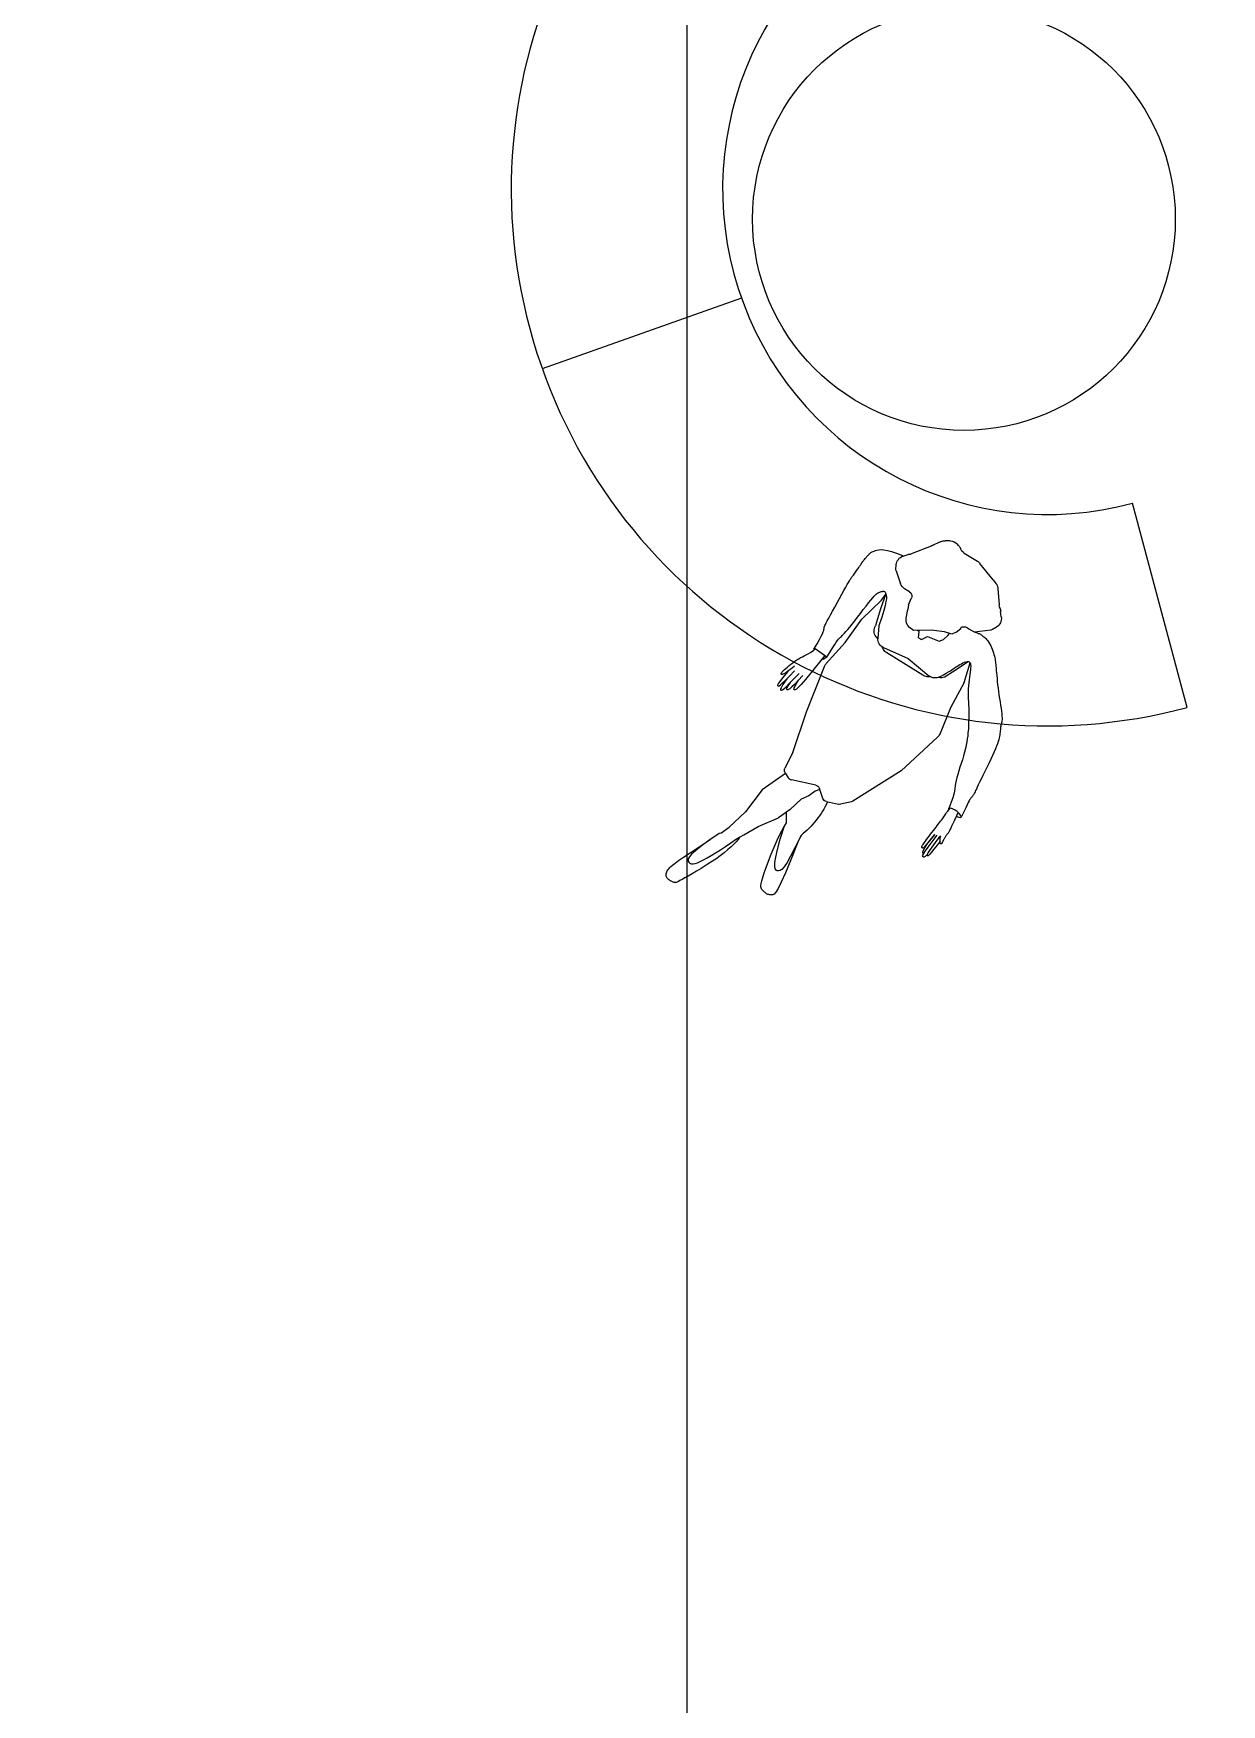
# Model space of a CAD drawing. Header units: millimetres. Extents: x -1030105 to 906887, y -616134 to 1220667.
# Drawn here: x -84391 to -81299, y 523792 to 528141 of the extents above; entities that cross this region are included whole.
import ezdxf
from ezdxf.enums import TextEntityAlignment as Align

# ---------------------------------------------------------------- set-up
doc = ezdxf.new("R2010")
doc.units = ezdxf.units.MM
doc.header["$MEASUREMENT"] = 0
doc.linetypes.add('CENTER', pattern=[2, 1.25, -0.25, 0.25, -0.25])
doc.linetypes.add('DASH', pattern=[0.35, 0.25, -0.1])
doc.layers.add('A-Furniture', color=143, linetype='Continuous')
doc.styles.add('Arial_Bold', font='arialbd.ttf')

# ---------------------------------------------------------------- blocks, each defined once
blk = doc.blocks.new('MB nguoi ngoi 1')
at = {"color": 0}
for p, q in [((386, 261.6), (381.7, 260.3)), ((389.6, 262.6), (386, 261.6)), ((392.4, 263.3), (389.6, 262.6)), ((394.6, 263.7), (392.4, 263.3)), ((396.3, 263.9), (394.6, 263.7)), ((397.6, 264), (396.3, 263.9)), ((398.5, 263.9), (397.6, 264)), ((399.2, 263.7), (398.5, 263.9)), ((399.8, 263.5), (399.2, 263.7)), ((400.4, 263.2), (399.8, 263.5)), ((400.8, 262.8), (400.4, 263.2)), ((400.6, 260.6), (401.1, 261.3)), ((401.1, 262.4), (400.8, 262.8)), ((401.2, 261.9), (401.1, 262.4)), ((401.1, 261.3), (401.2, 261.9)), ((-8.1, 217.5), (-11.5, 212.6)), ((-4.8, 221.1), (-8.1, 217.5)), ((-1.7, 223.8), (-4.8, 221.1)), ((1, 226), (-1.7, 223.8)), ((3.4, 227.8), (1, 226)), ((5.5, 229.2), (3.4, 227.8)), ((7.3, 230.2), (5.5, 229.2)), ((8.9, 231), (7.3, 230.2)), ((10.3, 231.6), (8.9, 231)), ((11.5, 232), (10.3, 231.6)), ((12.5, 232.3), (11.5, 232)), ((13.4, 232.6), (12.5, 232.3)), ((14.3, 232.9), (13.4, 232.6)), ((15.1, 233.1), (14.3, 232.9)), ((16, 233.3), (15.1, 233.1)), ((17, 233.6), (16, 233.3)), ((18.2, 233.8), (17, 233.6)), ((19.6, 234), (18.2, 233.8)), ((21.2, 234.3), (19.6, 234)), ((23.2, 234.6), (21.2, 234.3)), ((25.4, 234.9), (23.2, 234.6)), ((27.8, 235.3), (25.4, 234.9)), ((30.2, 235.6), (27.8, 235.3)), ((32.7, 235.9), (30.2, 235.6)), ((35.1, 236.2), (32.7, 235.9)), ((37.3, 236.5), (35.1, 236.2)), ((39.2, 236.7), (37.3, 236.5)), ((40.8, 236.8), (39.2, 236.7)), ((42.1, 237), (40.8, 236.8)), ((43.2, 237), (42.1, 237)), ((44.2, 237.1), (43.2, 237)), ((45.1, 237.1), (44.2, 237.1)), ((46, 237.1), (45.1, 237.1)), ((47, 237.1), (46, 237.1)), ((48.1, 237.1), (47, 237.1)), ((49.3, 237.2), (48.1, 237.1)), ((50.8, 237.2), (49.3, 237.2)), ((52.5, 237.3), (50.8, 237.2)), ((54.5, 237.4), (52.5, 237.3)), ((56.6, 237.5), (54.5, 237.4)), ((58.9, 237.6), (56.6, 237.5)), ((61.4, 237.7), (58.9, 237.6)), ((64.2, 237.9), (61.4, 237.7)), ((67.1, 238.1), (64.2, 237.9)), ((70.2, 238.3), (67.1, 238.1)), ((73.4, 238.5), (70.2, 238.3)), ((76.5, 238.7), (73.4, 238.5)), ((79.6, 238.9), (76.5, 238.7)), ((82.6, 239.1), (79.6, 238.9)), ((85.3, 239.4), (82.6, 239.1)), ((87.8, 239.5), (85.3, 239.4)), ((90, 239.7), (87.8, 239.5)), ((92.1, 239.8), (90, 239.7)), ((94.5, 239.9), (92.1, 239.8)), ((97.4, 240), (94.5, 239.9)), ((101.1, 239.9), (97.4, 240)), ((106, 239.8), (101.1, 239.9)), ((112.2, 239.6), (106, 239.8)), ((120.2, 239.2), (112.2, 239.6)), ((130, 238.8), (120.2, 239.2)), ((141.3, 238.3), (130, 238.8)), ((153.6, 237.6), (141.3, 238.3)), ((166.4, 237), (153.6, 237.6)), ((179.1, 236.3), (166.4, 237)), ((191.3, 235.7), (179.1, 236.3)), ((202.5, 235), (191.3, 235.7)), ((212.2, 234.4), (202.5, 235)), ((219.9, 233.9), (212.2, 234.4)), ((225.9, 233.5), (219.9, 233.9)), ((230.4, 233), (225.9, 233.5)), ((233.7, 232.6), (230.4, 233)), ((236.2, 232.2), (233.7, 232.6)), ((238.1, 231.7), (236.2, 232.2)), ((239.7, 231.1), (238.1, 231.7)), ((241.3, 230.4), (239.7, 231.1)), ((243.2, 229.7), (241.3, 230.4)), ((245.8, 228.8), (243.2, 229.7)), ((249.5, 227.9), (245.8, 228.8)), ((254.9, 227.1), (249.5, 227.9)), ((262.3, 226.3), (254.9, 227.1)), ((272.1, 225.6), (262.3, 226.3)), ((284.8, 225), (272.1, 225.6)), ((300.8, 224.7), (284.8, 225)), ((306.2, 224.9), (298.5, 221.8)), ((298.5, 222.6), (300.8, 224.7)), ((300.7, 184.9), (298.5, 222.6)), ((300.8, 224.7), (301.4, 222.9)), ((312.8, 228), (306.2, 224.9)), ((318.6, 231), (312.8, 228)), ((323.7, 233.9), (318.6, 231)), ((328.5, 236.8), (323.7, 233.9)), ((333.1, 239.6), (328.5, 236.8)), ((337.8, 242.4), (333.1, 239.6)), ((342.7, 245.1), (337.8, 242.4)), ((348.1, 247.7), (342.7, 245.1)), ((353.8, 250.3), (348.1, 247.7)), ((359.7, 252.7), (353.8, 250.3)), ((365.6, 254.9), (359.7, 252.7)), ((365.3, 243.9), (372.4, 246.5)), ((371.3, 256.9), (365.6, 254.9)), ((366.5, 244.1), (366.2, 244.1)), ((366.5, 244.1), (366.3, 244.2)), ((376.8, 258.8), (371.3, 256.9)), ((372.4, 246.5), (378.5, 248.8)), ((395.4, 228.3), (374.8, 223.9)), ((394.3, 241.6), (375.6, 237.7)), ((381.7, 260.3), (376.8, 258.8)), ((378.5, 248.8), (383.7, 251)), ((383.7, 251), (388.1, 252.9)), ((386, 251.3), (400.4, 253.5)), ((388.1, 252.9), (391.6, 254.7)), ((391.6, 254.7), (394.5, 256.2)), ((391.9, 216.3), (405.2, 219.3)), ((408.4, 244.8), (394.3, 241.6)), ((394.5, 256.2), (396.8, 257.6)), ((410.9, 231.8), (395.4, 228.3)), ((396.8, 257.6), (398.5, 258.7)), ((398.5, 258.7), (399.8, 259.7)), ((399.8, 259.7), (400.6, 260.6)), ((400.4, 253.5), (411.3, 254.9)), ((403.8, 243.4), (413.9, 244.1)), ((405.2, 219.3), (414.8, 221.8)), ((412.7, 231), (406.6, 230.4)), ((418.5, 247.4), (408.4, 244.8)), ((422, 234.7), (410.9, 231.8)), ((411.3, 254.9), (419.3, 255.8)), ((417.4, 231.2), (412.7, 231)), ((413.9, 244.1), (421.7, 244.4)), ((414.8, 221.8), (421.2, 223.7)), ((421, 231.1), (417.4, 231.2)), ((425.2, 249.4), (418.5, 247.4)), ((419.3, 255.8), (424.8, 256.1)), ((423.5, 230.9), (421, 231.1)), ((421.2, 223.7), (425, 225.2)), ((421.7, 244.4), (427.4, 244.5)), ((429.4, 236.9), (422, 234.7)), ((425.2, 230.5), (423.5, 230.9)), ((424.8, 256.1), (428.4, 256)), ((425, 225.2), (426.9, 226.5)), ((429.2, 251), (425.2, 249.4)), ((426.3, 229.9), (425.2, 230.5)), ((426.9, 229.2), (426.3, 229.9)), ((427.3, 228.4), (426.9, 229.2)), ((426.9, 226.5), (427.4, 227.5)), ((427.4, 227.5), (427.3, 228.4)), ((427.4, 244.5), (431.3, 244.3)), ((428.4, 256), (430.4, 255.6)), ((431.2, 252.3), (429.2, 251)), ((433.8, 238.6), (429.4, 236.9)), ((430.4, 255.6), (431.3, 254.9)), ((431.8, 253.3), (431.2, 252.3)), ((431.3, 254.9), (431.7, 254.2)), ((431.3, 244.3), (433.9, 243.9)), ((431.7, 254.2), (431.8, 253.3)), ((436, 239.9), (433.8, 238.6)), ((433.9, 243.9), (435.5, 243.3)), ((435.5, 243.3), (436.2, 242.6)), ((436.7, 241), (436, 239.9)), ((436.2, 242.6), (436.6, 241.8)), ((436.6, 241.8), (436.7, 241)), ((920.5, 218.6), (895.5, 207.1)), ((939.7, 227.3), (920.5, 218.6)), ((954.1, 233.6), (939.7, 227.3)), ((964.6, 238), (954.1, 233.6)), ((972.2, 240.8), (964.6, 238)), ((977.6, 242.6), (972.2, 240.8)), ((981.8, 243.6), (977.6, 242.6)), ((985.6, 244.2), (981.8, 243.6)), ((989, 244.5), (985.6, 244.2)), ((992.2, 244.6), (989, 244.5)), ((995.1, 244.3), (992.2, 244.6)), ((997.7, 243.8), (995.1, 244.3)), ((1000.1, 243.1), (997.7, 243.8)), ((1002.1, 242.1), (1000.1, 243.1)), ((1003.9, 240.9), (1002.1, 242.1)), ((1005.4, 239.5), (1003.9, 240.9)), ((1006.6, 237.9), (1005.4, 239.5)), ((1007.7, 236.1), (1006.6, 237.9)), ((1008.5, 234.3), (1007.7, 236.1)), ((1009, 232.3), (1008.5, 234.3)), ((1009.5, 230.3), (1009, 232.3)), ((1009, 216.5), (1009.3, 218.3)), ((1009.3, 218.3), (1009.6, 220.1)), ((1009.7, 228.2), (1009.5, 230.3)), ((1009.6, 220.1), (1009.8, 222.1)), ((1009.9, 226.1), (1009.7, 228.2)), ((1009.8, 222.1), (1009.9, 224.1)), ((1009.9, 224.1), (1009.9, 226.1)), ((-21.8, 187.1), (-24.9, 173.7)), ((-18.5, 197.8), (-21.8, 187.1)), ((-15, 206.2), (-18.5, 197.8)), ((-11.5, 212.6), (-15, 206.2)), ((192.8, 174.5), (181.7, 173.3)), ((202.7, 175.7), (192.8, 174.5)), ((211, 176.8), (202.7, 175.7)), ((217.9, 177.9), (211, 176.8)), ((223.5, 178.9), (217.9, 177.9)), ((228.1, 179.8), (223.5, 178.9)), ((231.8, 180.7), (228.1, 179.8)), ((234.9, 181.5), (231.8, 180.7)), ((237.5, 182.3), (234.9, 181.5)), ((239.9, 182.9), (237.5, 182.3)), ((242.3, 183.6), (239.9, 182.9)), ((245.1, 184.1), (242.3, 183.6)), ((243.2, 165), (315.6, 177.6)), ((248.9, 184.5), (245.1, 184.1)), ((254.2, 184.9), (248.9, 184.5)), ((261.5, 185.1), (254.2, 184.9)), ((271.3, 185.1), (261.5, 185.1)), ((284.2, 185.1), (271.3, 185.1)), ((300.7, 184.9), (284.2, 185.1)), ((300.3, 192), (321.5, 194.4)), ((300.7, 184.9), (311.2, 190)), ((311.2, 190), (310.3, 193.1)), ((321.5, 194.4), (339.8, 196.6)), ((449.8, 154.7), (324.5, 177.5)), ((339.8, 196.6), (355.5, 198.5)), ((355.5, 198.5), (368.7, 200.2)), ((368.7, 200.2), (379.8, 201.7)), ((374.1, 212.7), (391.9, 216.3)), ((379.8, 201.7), (389, 203.1)), ((389, 203.1), (396.4, 204.3)), ((399, 215.9), (390.8, 216)), ((396.4, 204.3), (402.4, 205.5)), ((405.3, 215.7), (399, 215.9)), ((402.4, 205.5), (407.1, 206.6)), ((409.9, 215.3), (405.3, 215.7)), ((407.1, 206.6), (410.8, 207.5)), ((413.2, 214.9), (409.9, 215.3)), ((410.8, 207.5), (413.4, 208.5)), ((415.3, 214.4), (413.2, 214.9)), ((413.4, 208.5), (415.3, 209.4)), ((416.6, 213.8), (415.3, 214.4)), ((415.3, 209.4), (416.5, 210.2)), ((416.5, 210.2), (417.2, 211)), ((417.2, 213.1), (416.6, 213.8)), ((417.4, 212.4), (417.2, 213.1)), ((417.2, 211), (417.4, 211.7)), ((417.4, 211.7), (417.4, 212.4)), ((835.5, 178.2), (810.1, 167.6)), ((835.5, 178.2), (838.8, 181.1)), ((838.8, 181.1), (868.4, 194.2)), ((895.5, 207.1), (864, 192.5)), ((868.4, 194.2), (891.6, 203.6)), ((891.6, 203.6), (909.2, 209.9)), ((909, 174.1), (898.2, 168.4)), ((918.5, 179.6), (909, 174.1)), ((909.2, 209.9), (922, 213.5)), ((926.4, 184.6), (918.5, 179.6)), ((922, 213.5), (930.8, 215)), ((932.7, 189.1), (926.4, 184.6)), ((930.8, 215), (936.6, 214.8)), ((937.5, 193.3), (932.7, 189.1)), ((936.6, 214.8), (940.1, 213.4)), ((940.9, 197.1), (937.5, 193.3)), ((940, 172.9), (952.7, 179.4)), ((940.1, 213.4), (942.3, 211.3)), ((943.1, 200.5), (940.9, 197.1)), ((942.3, 211.3), (943.7, 209)), ((944.2, 203.6), (943.1, 200.5)), ((943.7, 209), (944.4, 206.4)), ((944.4, 206.4), (944.2, 203.6)), ((952.7, 179.4), (964.4, 185.6)), ((964.4, 185.6), (974.9, 191.3)), ((974.9, 191.3), (983.8, 196.1)), ((983.8, 196.1), (990.9, 200.1)), ((990.9, 200.1), (996.4, 203.2)), ((996.4, 203.2), (1000.4, 205.5)), ((1000.4, 205.5), (1003.3, 207.4)), ((1003.3, 207.4), (1005.2, 208.8)), ((1005.2, 208.8), (1006.5, 210)), ((1006.5, 210), (1007.2, 211.1)), ((1007.2, 211.1), (1007.7, 212.2)), ((1007.7, 212.2), (1008.2, 213.5)), ((1008.2, 213.5), (1008.6, 214.9)), ((1008.6, 214.9), (1009, 216.5)), ((-91.6, 104.2), (-41.5, 141.2)), ((-41, 141), (-38.2, 145.9)), ((-27.5, 155.1), (-38.2, 145.9)), ((-27.6, 157.3), (-27.9, 154.8)), ((-24.9, 173.7), (-27.6, 157.3)), ((11.7, 152.8), (1.1, 158.4)), ((14.9, 150.5), (11.7, 152.8)), ((14.9, 150.5), (37.1, 122.7)), ((76.8, 149.2), (76.5, 148.2)), ((76.5, 148.2), (76.5, 147.3)), ((76.5, 147.3), (76.7, 146.3)), ((76.7, 146.3), (77.2, 145.3)), ((77.3, 150.2), (76.8, 149.2)), ((77.2, 145.3), (77.9, 144.2)), ((78.1, 151.3), (77.3, 150.2)), ((77.9, 144.2), (78.8, 143)), ((79, 152.4), (78.1, 151.3)), ((78.8, 143), (80, 141.6)), ((80, 153.6), (79, 152.4)), ((81.2, 154.7), (80, 153.6)), ((80, 141.6), (81.4, 140)), ((99.6, 142.2), (80.7, 140.8)), ((82.5, 155.9), (81.2, 154.7)), ((119, 132.7), (81.3, 140.2)), ((81.4, 140), (83.1, 138.2)), ((83.8, 157), (82.5, 155.9)), ((83.1, 138.2), (85.7, 136.1)), ((85.1, 158.1), (83.8, 157)), ((86.4, 159.1), (85.1, 158.1)), ((85.7, 136.1), (90, 133.6)), ((87.9, 160.1), (86.4, 159.1)), ((89.9, 161), (87.9, 160.1)), ((92.5, 162), (89.9, 161)), ((90, 133.6), (96.6, 130.6)), ((96, 162.9), (92.5, 162)), ((100.6, 163.9), (96, 162.9)), ((96.6, 130.6), (106.2, 127.2)), ((99.6, 142.2), (168.5, 160.3)), ((106.6, 164.9), (100.6, 163.9)), ((114.1, 166), (106.6, 164.9)), ((123.4, 167.1), (114.1, 166)), ((162.6, 120.4), (119, 132.7)), ((134, 168.3), (123.4, 167.1)), ((145.6, 169.6), (134, 168.3)), ((157.7, 170.8), (145.6, 169.6)), ((169.9, 172.1), (157.7, 170.8)), ((243.2, 165), (168.5, 160.3)), ((181.7, 173.3), (169.9, 172.1)), ((558.5, 129.1), (449.8, 154.7)), ((614.6, 116.4), (683.2, 146.2)), ((683.2, 146.2), (754.2, 152.3)), ((810.1, 167.6), (754.2, 152.3)), ((826.8, 135.7), (807.1, 124.9)), ((817.8, 130.7), (821.2, 130.7)), ((821.2, 130.7), (826.5, 131.3)), ((826.5, 131.3), (833.4, 132.4)), ((843, 142.6), (826.8, 135.7)), ((833.4, 132.4), (841.7, 134.2)), ((841.7, 134.2), (851.3, 136.6)), ((858.4, 149.4), (843, 142.6)), ((851.3, 136.6), (862.1, 139.7)), ((872.8, 155.9), (858.4, 149.4)), ((862.1, 139.7), (873.9, 143.6)), ((886.1, 162.3), (872.8, 155.9)), ((873.9, 143.6), (886.4, 148.3)), ((898.2, 168.4), (886.1, 162.3)), ((886.4, 148.3), (899.6, 153.8)), ((899.6, 153.8), (913.2, 159.9)), ((913.2, 159.9), (926.7, 166.3)), ((926.7, 166.3), (940, 172.9)), ((-111.5, 91.3), (-87.6, 107.2)), ((42.7, 91.6), (42.7, 106.9)), ((106.2, 127.2), (119.5, 123.2)), ((119.5, 123.2), (137.2, 118.5)), ((137.2, 118.5), (160.1, 113.2)), ((160.1, 113.2), (189.3, 98.2)), ((162.6, 120.4), (164.5, 120.4)), ((188.2, 104.2), (191, 97)), ((558.5, 129.1), (603.3, 125.5)), ((598.9, 33.8), (621, 94.9)), ((613.6, 118.6), (620.5, 104.9)), ((769, 104.6), (722.1, 71.6)), ((807.1, 124.9), (769, 104.6)), ((-126.9, 46.9), (-128.4, 52.2)), ((-125.9, 72), (-119.4, 83)), ((50.9, 79.8), (53.4, 78.8)), ((72.7, 76.5), (53.4, 78.8)), ((72.7, 76.5), (84.1, 71.8)), ((105.5, 63.5), (84.1, 71.8)), ((201.6, 72.7), (191.9, 3.3)), ((205.9, 70.6), (201.8, 78.2)), ((209, -52.2), (209, 58.5)), ((632.6, 34.7), (650, 46.8)), ((688.2, 56.9), (650, 46.8)), ((688.2, 56.9), (722.1, 71.6)), ((737.6, 47), (722.4, 47)), ((767.1, 38.3), (734.4, 47)), ((755, 45.8), (737.6, 47)), ((773.9, 43.7), (755, 45.8)), ((793.6, 40.9), (773.9, 43.7)), ((-118.2, 24.1), (-118.2, -16.2)), ((97.9, -9), (123.1, 30.2)), ((117.4, 16.4), (117.2, 21)), ((132.1, 9.5), (117.4, 16.4)), ((132.1, 0.2), (117.4, -9)), ((123.1, 30.2), (121.4, 43)), ((132.1, 9.5), (132.1, 0.2)), ((191.9, 3.3), (201.6, -66)), ((618.5, -0.2), (601, 21.5)), ((603.1, 18.7), (613.2, 27)), ((613.2, 27), (632.6, 34.7)), ((793.6, 30.4), (767.1, 38.3)), ((813.1, 37.6), (793.6, 40.9)), ((813, 23.7), (793.6, 30.4)), ((826.4, 18), (813, 23.7)), ((831.9, 34.1), (813.1, 37.6)), ((834.8, 13.1), (826.4, 18)), ((849, 30.6), (831.9, 34.1)), ((839.3, 8.9), (834.8, 13.1)), ((841, 5.1), (839.3, 8.9)), ((839.8, -1.5), (840.9, 1.7)), ((840.9, 1.7), (841, 5.1)), ((863.8, 27.3), (849, 30.6)), ((875.6, 24.3), (863.8, 27.3)), ((884.6, 21.8), (875.6, 24.3)), ((891.3, 19.5), (884.6, 21.8)), ((896.1, 17.5), (891.3, 19.5)), ((899.2, 15.5), (896.1, 17.5)), ((901.2, 13.7), (899.2, 15.5)), ((902.4, 11.8), (901.2, 13.7)), ((903.1, 9.8), (902.4, 11.8)), ((903.8, 7.6), (903.1, 9.8)), ((904.5, 5.3), (903.8, 7.6)), ((905.1, 2.9), (904.5, 5.3)), ((905.6, 0.5), (905.1, 2.9)), ((906, -1.9), (905.6, 0.5)), ((-98.5, -76.1), (-116.7, -24.7)), ((78.7, -59.8), (82.9, -40.1)), ((82.9, -40.1), (97.9, -9)), ((110.8, -41.4), (101.4, -48.3)), ((117.4, -9), (110.8, -41.4)), ((620.6, -12.4), (610.2, -42.4)), ((730.1, -2.5), (733.4, -2.4)), ((733.4, -2.4), (765.7, -6)), ((733.4, -2.4), (749.3, -4.6)), ((749.3, -4.6), (797.9, -13.5)), ((765.7, -6), (790.7, -8.1)), ((790.7, -8.1), (809.4, -8.7)), ((797.9, -13.5), (834.6, -19.5)), ((809.4, -8.7), (822.7, -8.2)), ((822.7, -8.2), (831.6, -6.7)), ((831.6, -6.7), (837, -4.4)), ((834.6, -19.5), (861.2, -23.1)), ((837, -4.4), (839.8, -1.5)), ((861.2, -23.1), (879.4, -24.6)), ((879.4, -24.6), (890.8, -24.6)), ((890.8, -24.6), (897.2, -23.6)), ((897.2, -23.6), (900.1, -21.8)), ((900.1, -21.8), (901.3, -19.9)), ((901.3, -19.9), (902.3, -18.2)), ((902.3, -18.2), (903.1, -16.7)), ((903.1, -16.7), (904, -15.3)), ((904, -15.3), (904.7, -14)), ((904.7, -14), (905.3, -12.7)), ((905.3, -12.7), (905.8, -11.4)), ((905.8, -11.4), (906.2, -9.9)), ((906.3, -4.2), (906, -1.9)), ((906.2, -9.9), (906.4, -8.2)), ((906.4, -6.3), (906.3, -4.2)), ((906.4, -8.2), (906.4, -6.3)), ((-98.5, -76.1), (-94.2, -87.5)), ((53.4, -71.4), (49.1, -71.4)), ((68, -66.8), (53.4, -71.4)), ((68, -66.8), (78.7, -59.8)), ((86.9, -52.9), (80.1, -53.3)), ((101.4, -48.3), (86.9, -52.9)), ((202.5, -71), (206.2, -63.8)), ((449.8, -135.4), (583.3, -70.2)), ((586.8, -67.7), (607.2, -47.2)), ((-85.5, -99), (-51.2, -124.4)), ((42.7, -106.1), (14.9, -140.8)), ((39.6, -119.6), (39.4, -121.4)), ((39.4, -121.4), (39.4, -122.9)), ((39.4, -122.9), (39.4, -124.5)), ((39.4, -124.5), (39.5, -126.3)), ((39.5, -126.3), (39.7, -128.6)), ((40, -117.4), (39.6, -119.6)), ((39.7, -128.6), (39.9, -131.2)), ((40.6, -114.6), (40, -117.4)), ((41.5, -110.9), (40.6, -114.6)), ((42.7, -106.1), (41.5, -110.9)), ((43.4, -90.4), (42.7, -106.1)), ((120.1, -128.6), (117.8, -130.9)), ((120.1, -132.3), (161.6, -113.8)), ((123.1, -126.1), (120.1, -128.6)), ((126.7, -123.7), (123.1, -126.1)), ((130.6, -121.3), (126.7, -123.7)), ((134.7, -118.9), (130.6, -121.3)), ((138.8, -116.7), (134.7, -118.9)), ((142.9, -114.7), (138.8, -116.7)), ((146.7, -113), (142.9, -114.7)), ((150.1, -111.5), (146.7, -113)), ((153.5, -110.1), (150.1, -111.5)), ((157.1, -108.6), (153.5, -110.1)), ((161.2, -106.7), (157.1, -108.6)), ((166.2, -104.3), (161.2, -106.7)), ((161.6, -113.8), (179.2, -105.2)), ((172.3, -101.1), (166.2, -104.3)), ((179.9, -96.9), (172.3, -101.1)), ((189.3, -91.5), (179.9, -96.9)), ((190.7, -93.9), (193, -89.4)), ((-39.1, -137.9), (-43.9, -132.9)), ((-38.2, -136.1), (-39.1, -137.9)), ((-27.6, -145.4), (-38.2, -136.1)), ((11.7, -143), (1.1, -148.7)), ((14.9, -140.8), (11.7, -143)), ((39.9, -131.2), (40.2, -134.2)), ((40.2, -134.2), (40.7, -137.6)), ((40.7, -137.6), (41.4, -141.2)), ((41.4, -141.2), (42.5, -145)), ((42.5, -145), (43.8, -149)), ((43.8, -149), (45.6, -153.1)), ((45.6, -153.1), (47.9, -157.3)), ((47.9, -157.3), (50.4, -161.5)), ((50.4, -161.5), (53.3, -165.7)), ((53.3, -165.7), (56.4, -169.8)), ((56.4, -169.8), (59.6, -173.7)), ((59.6, -173.7), (62.8, -177.5)), ((116.2, -133.2), (115.5, -135.3)), ((115.5, -135.3), (115.6, -137.4)), ((115.6, -137.4), (116.4, -139.4)), ((117.8, -130.9), (116.2, -133.2)), ((116.4, -139.4), (118.1, -141.4)), ((168.5, -153), (116.5, -139.4)), ((120.1, -132.3), (116.8, -132.3)), ((118.1, -141.4), (120.5, -143.4)), ((120.5, -143.4), (123.6, -145.5)), ((123.6, -145.5), (127.5, -147.6)), ((127.5, -147.6), (132, -149.9)), ((132, -149.9), (137.2, -152.2)), ((137.2, -152.2), (143, -154.7)), ((143, -154.7), (149.2, -157.5)), ((149.2, -157.5), (155.8, -160.5)), ((155.8, -160.5), (162.6, -163.7)), ((162.6, -163.7), (169.7, -167.3)), ((168.5, -153), (243.2, -157.9)), ((169.7, -167.3), (176.9, -171.2)), ((176.9, -171.2), (184.2, -175.4)), ((243.2, -157.9), (314.4, -170.1)), ((325.5, -169.6), (449.8, -135.4)), ((62.8, -177.5), (65.9, -180.9)), ((65.9, -180.9), (68.9, -184.1)), ((68.9, -184.1), (71.6, -186.9)), ((71.6, -186.9), (74.2, -189.4)), ((74.2, -189.4), (76.7, -191.7)), ((76.7, -191.7), (79.4, -194)), ((79.4, -194), (82.2, -196.3)), ((82.2, -196.3), (85.3, -198.8)), ((85.3, -198.8), (88.8, -201.4)), ((88.8, -201.4), (92.8, -204.4)), ((92.8, -204.4), (97.4, -207.8)), ((97.4, -207.8), (102.5, -211.7)), ((102.5, -211.7), (108.1, -215.8)), ((108.1, -215.8), (114.1, -220.4)), ((184.2, -175.4), (191.4, -180)), ((191.4, -180), (198.4, -184.6)), ((198.4, -184.6), (205.2, -189.2)), ((205.2, -189.2), (211.7, -193.7)), ((211.7, -193.7), (217.7, -198)), ((217.7, -198), (223.2, -201.8)), ((223.2, -201.8), (228.1, -205.1)), ((228.1, -205.1), (232.3, -207.8)), ((232.3, -207.8), (235.9, -209.9)), ((235.9, -209.9), (238.9, -211.6)), ((238.9, -211.6), (241.4, -212.8)), ((241.4, -212.8), (243.5, -213.8)), ((243.5, -213.8), (245.3, -214.6)), ((245.3, -214.6), (246.8, -215.2)), ((246.8, -215.2), (248.2, -215.9)), ((248.2, -215.9), (249.4, -216.6)), ((249.4, -216.6), (250.7, -217.4)), ((250.7, -217.4), (252.2, -218.4)), ((114.1, -220.4), (120.5, -225.2)), ((120.5, -225.2), (127.2, -230.4)), ((127.2, -230.4), (134, -235.8)), ((134, -235.8), (141, -241.5)), ((141, -241.5), (148, -247.4)), ((148, -247.4), (155, -253.3)), ((155, -253.3), (161.9, -259.2)), ((161.9, -259.2), (168.6, -264.9)), ((252.2, -218.4), (253.8, -219.5)), ((253.8, -219.5), (255.9, -220.8)), ((255.9, -220.8), (258.4, -222.4)), ((258.4, -222.4), (261.5, -224.2)), ((261.5, -224.2), (265.4, -226.4)), ((265.4, -226.4), (270, -228.8)), ((270, -228.8), (275.4, -231.5)), ((275.4, -231.5), (281.6, -234.4)), ((281.6, -234.4), (288.5, -237.5)), ((288.5, -237.5), (296, -240.6)), ((296, -240.6), (304.1, -243.8)), ((304.1, -243.8), (312.8, -246.8)), ((312.8, -246.8), (322, -249.8)), ((322, -249.8), (331.6, -252.6)), ((331.6, -252.6), (341.6, -255.3)), ((341.6, -255.3), (351.6, -257.8)), ((351.6, -257.8), (361.6, -260.3)), ((361.6, -260.3), (371.2, -262.7)), ((168.6, -264.9), (174.9, -270.3)), ((174.9, -270.3), (180.8, -275.2)), ((180.8, -275.2), (186.1, -279.6)), ((186.1, -279.6), (190.9, -283.2)), ((190.9, -283.2), (194.9, -286)), ((194.9, -286), (198.4, -288.1)), ((198.4, -288.1), (201.3, -289.6)), ((201.3, -289.6), (203.8, -290.7)), ((203.8, -290.7), (206.1, -291.4)), ((206.1, -291.4), (208.2, -292)), ((208.2, -292), (210.3, -292.6)), ((210.3, -292.6), (212.4, -293.2)), ((212.4, -293.2), (214.7, -294.1)), ((214.7, -294.1), (217.2, -295.2)), ((217.2, -295.2), (219.8, -296.4)), ((219.8, -296.4), (222.6, -297.8)), ((222.6, -297.8), (225.6, -299.2)), ((225.6, -299.2), (228.7, -300.7)), ((228.7, -300.7), (232, -302.3)), ((232, -302.3), (235.5, -303.9)), ((235.5, -303.9), (239.1, -305.4)), ((371.2, -262.7), (380.3, -265.2)), ((380.3, -265.2), (388.8, -267.6)), ((388.8, -267.6), (396.4, -270.1)), ((396.4, -270.1), (403, -272.8)), ((403, -272.8), (409.1, -275.4)), ((409.1, -275.4), (415.3, -278.2)), ((415.3, -278.2), (421.9, -281)), ((421.9, -281), (429.7, -283.7)), ((429.7, -283.7), (439.1, -286.5)), ((439.1, -286.5), (450.7, -289.2)), ((450.7, -289.2), (465, -291.9)), ((462.9, -304.7), (463.4, -301.1)), ((463.4, -301.1), (464.1, -298.1)), ((464.1, -298.1), (464.8, -295.7)), ((464.8, -295.7), (465.6, -293.9)), ((471.1, -294), (465.2, -294.9)), ((465.6, -293.9), (466.1, -292.7)), ((466.1, -292.7), (466.4, -292.2)), ((476, -293.4), (471.1, -294)), ((480.3, -293), (476, -293.4)), ((483.9, -292.8), (480.3, -293)), ((487.2, -292.7), (483.9, -292.8)), ((490.2, -292.6), (487.2, -292.7)), ((493.2, -292.6), (490.2, -292.6)), ((496.4, -292.5), (493.2, -292.6)), ((499.8, -292.3), (496.4, -292.5)), ((503.5, -292), (499.8, -292.3)), ((507.5, -291.6), (503.5, -292)), ((511.8, -291.2), (507.5, -291.6)), ((516.4, -290.7), (511.8, -291.2)), ((521.3, -290.1), (516.4, -290.7)), ((526.6, -289.6), (521.3, -290.1)), ((532.1, -289), (526.6, -289.6)), ((538, -288.4), (532.1, -289)), ((544, -287.9), (538, -288.4)), ((565.1, -301.1), (543, -303.3)), ((550, -287.3), (544, -287.9)), ((563.4, -294.5), (544.5, -296.5)), ((544.5, -296.5), (560.4, -294.6)), ((556, -286.8), (550, -287.3)), ((561.7, -286.4), (556, -286.8)), ((560.4, -294.6), (572.2, -293)), ((567.1, -285.9), (561.7, -286.4)), ((577.7, -293.4), (563.4, -294.5)), ((581.8, -299.7), (565.1, -301.1)), ((572, -285.5), (567.1, -285.9)), ((576.3, -285.2), (572, -285.5)), ((572.2, -293), (580.7, -291.8)), ((579.8, -285), (576.3, -285.2)), ((587.9, -293.2), (577.7, -293.4)), ((582.7, -284.8), (579.8, -285)), ((580.7, -291.8), (586.2, -290.8)), ((593.8, -298.9), (581.8, -299.7)), ((584.9, -284.7), (582.7, -284.8)), ((586.6, -284.7), (584.9, -284.7)), ((586.2, -290.8), (589.5, -290.1)), ((587.9, -284.7), (586.6, -284.7)), ((588.9, -284.8), (587.9, -284.7)), ((594.8, -293.6), (587.9, -293.2)), ((589.6, -285), (588.9, -284.8)), ((589.5, -290.1), (591.1, -289.5)), ((590.1, -285.2), (589.6, -285)), ((590.4, -285.5), (590.1, -285.2)), ((590.7, -285.9), (590.4, -285.5)), ((590.9, -286.3), (590.7, -285.9)), ((591.1, -286.7), (590.9, -286.3)), ((591.2, -287.2), (591.1, -286.7)), ((591.1, -289.5), (591.6, -289)), ((591.3, -287.7), (591.2, -287.2)), ((591.4, -288.1), (591.3, -287.7)), ((591.6, -288.6), (591.4, -288.1)), ((591.6, -289), (591.6, -288.6)), ((601.8, -298.8), (593.8, -298.9)), ((599, -294.3), (594.8, -293.6)), ((601.1, -295.3), (599, -294.3)), ((601.9, -296.3), (601.1, -295.3)), ((606.7, -299.1), (601.8, -298.8)), ((601.9, -297.1), (601.9, -296.3)), ((609.3, -299.7), (606.7, -299.1)), ((608, -305), (609.1, -304.3)), ((609.1, -304.3), (609.7, -303.6)), ((610.2, -300.5), (609.3, -299.7)), ((609.7, -303.6), (610.1, -302.9)), ((610.1, -302.9), (610.3, -302.1)), ((610.3, -301.3), (610.2, -300.5)), ((610.3, -302.1), (610.3, -301.3)), ((239.1, -305.4), (242.9, -306.8)), ((242.9, -306.8), (247.3, -308.3)), ((247.3, -308.3), (252.2, -309.7)), ((252.2, -309.7), (257.9, -311.1)), ((257.9, -311.1), (264.4, -312.4)), ((264.4, -312.4), (272, -313.8)), ((272, -313.8), (280.7, -315.1)), ((280.7, -315.1), (290.7, -316.4)), ((290.7, -316.4), (301.6, -317.6)), ((301.6, -317.6), (313.2, -318.9)), ((313.2, -318.9), (325, -320.1)), ((325, -320.1), (336.7, -321.2)), ((336.7, -321.2), (347.9, -322.3)), ((347.9, -322.3), (358.4, -323.3)), ((358.4, -323.3), (367.6, -324.2)), ((367.6, -324.2), (375.4, -325)), ((375.4, -325), (381.8, -325.8)), ((381.8, -325.8), (387.1, -326.4)), ((387.1, -326.4), (391.4, -327)), ((391.4, -327), (394.8, -327.4)), ((394.8, -327.4), (397.6, -327.8)), ((397.6, -327.8), (400, -328)), ((400, -328), (402.1, -328.1)), ((402.1, -328.1), (404.1, -328.1)), ((404.1, -328.1), (406, -327.9)), ((406, -327.9), (407.8, -327.7)), ((407.8, -327.7), (409.6, -327.5)), ((409.6, -327.5), (411.3, -327.2)), ((411.3, -327.2), (413, -327)), ((413, -327), (414.6, -326.7)), ((414.6, -326.7), (416.3, -326.6)), ((416.3, -326.6), (418.1, -326.5)), ((418.1, -326.5), (420.3, -326.5)), ((420.3, -326.5), (423.4, -326.7)), ((423.4, -326.7), (428, -327.1)), ((428, -327.1), (434.5, -327.8)), ((434.5, -327.8), (443.4, -328.8)), ((443.4, -328.8), (455, -330.1)), ((455, -330.1), (470, -331.8)), ((462.7, -308.8), (462.9, -304.7)), ((463, -313.4), (462.7, -308.8)), ((463.9, -318.3), (463, -313.4)), ((465.1, -323.2), (463.9, -318.3)), ((464, -318.7), (469.2, -318.9)), ((466.7, -327.4), (465.1, -323.2)), ((468.5, -330.5), (466.7, -327.4)), ((470.4, -331.7), (468.5, -330.5)), ((469.2, -318.9), (473.5, -319.2)), ((472.2, -330.6), (470.4, -331.7)), ((473.8, -326.5), (472.2, -330.6)), ((473.5, -319.2), (477.2, -319.5)), ((475.1, -319.1), (473.8, -326.5)), ((477.2, -319.5), (480.2, -319.9)), ((480.2, -319.9), (482.8, -320.3)), ((482.8, -320.3), (484.9, -320.6)), ((484.9, -320.6), (486.7, -320.9)), ((486.7, -320.9), (488.3, -321.2)), ((488.3, -321.2), (489.9, -321.5)), ((489.9, -321.5), (491.4, -321.7)), ((491.4, -321.7), (492.9, -321.8)), ((492.9, -321.8), (494.4, -321.9)), ((494.4, -321.9), (496, -322.1)), ((496, -322.1), (497.8, -322.2)), ((497.8, -322.2), (499.6, -322.4)), ((499.6, -322.4), (501.7, -322.6)), ((501.7, -322.6), (503.9, -322.8)), ((503.9, -322.8), (506.3, -323.1)), ((506.3, -323.1), (508.8, -323.4)), ((508.8, -323.4), (511.3, -323.7)), ((511.3, -323.7), (513.7, -323.9)), ((513.7, -323.9), (516.1, -324.2)), ((516.1, -324.2), (518.2, -324.4)), ((518.2, -324.4), (520.1, -324.5)), ((520.1, -324.5), (521.7, -324.6)), ((521.7, -324.6), (523, -324.6)), ((523, -324.6), (524.2, -324.5)), ((524.2, -324.5), (525.2, -324.4)), ((525.2, -324.4), (526.2, -324.3)), ((526.2, -324.3), (527.2, -324.2)), ((527.2, -324.2), (528.3, -324)), ((528.3, -324), (529.6, -323.9)), ((529.6, -323.9), (531, -323.8)), ((531, -323.8), (532.7, -323.7)), ((532.7, -323.7), (534.4, -323.6)), ((534.4, -323.6), (536.2, -323.6)), ((536.2, -323.6), (538, -323.6)), ((538, -323.6), (539.8, -323.6)), ((544.6, -313.8), (539.6, -312)), ((539.8, -323.6), (541.5, -323.6)), ((541.1, -311.7), (540, -312)), ((561.1, -309.5), (541.1, -311.7)), ((541.5, -323.6), (543, -323.6)), ((543, -323.6), (544.3, -323.7)), ((544.3, -323.7), (545.5, -323.7)), ((548.6, -315.6), (544.6, -313.8)), ((545.5, -323.7), (546.5, -323.8)), ((546.5, -323.8), (547.5, -323.9)), ((547.5, -323.9), (548.4, -324)), ((548.4, -324), (549.2, -324.1)), ((551.7, -317.3), (548.6, -315.6)), ((549.2, -324.1), (550.1, -324.2)), ((550.1, -324.2), (551, -324.3)), ((551, -324.3), (552, -324.4)), ((554.1, -318.7), (551.7, -317.3)), ((552, -324.4), (553.1, -324.5)), ((552.2, -317.6), (565.2, -316.5)), ((553.1, -324.5), (554.1, -324.5)), ((555.7, -320.1), (554.1, -318.7)), ((554.1, -324.5), (555.1, -324.5)), ((555.1, -324.5), (556, -324.3)), ((556.8, -321.3), (555.7, -320.1)), ((556, -324.3), (556.7, -324.1)), ((556.7, -324.1), (557.2, -323.6)), ((557.3, -322.2), (556.8, -321.3)), ((557.2, -323.6), (557.4, -323)), ((557.4, -323), (557.3, -322.2)), ((576.1, -308.2), (561.1, -309.5)), ((565.2, -316.5), (578.7, -315.3)), ((586.9, -307.5), (576.1, -308.2)), ((578.7, -315.3), (588.4, -314.2)), ((594.1, -307.3), (586.9, -307.5)), ((588.4, -314.2), (594.9, -313.2)), ((598.6, -307.6), (594.1, -307.3)), ((594.9, -313.2), (598.8, -312.3)), ((600.8, -308.2), (598.6, -307.6)), ((598.8, -312.3), (600.9, -311.5)), ((601.7, -309), (600.8, -308.2)), ((600.9, -311.5), (601.7, -310.7)), ((601.7, -306.8), (604.4, -306.2)), ((601.8, -309.9), (601.7, -309)), ((601.7, -310.7), (601.8, -309.9)), ((604.4, -306.2), (606.5, -305.6)), ((606.5, -305.6), (608, -305))]:
    blk.add_line(p, q, dxfattribs=at)
for centre, radius, start, end in [((319.9, 152.5), 25.4, 79.664, 99.8193), ((-10.8, 136), 25.4, 62.007, 131.0995), ((-97.5, 70.1), 25.4, 123.5157, 149.5843), ((17.3, 106.9), 25.4, 0, 38.6768), ((55.4, 91.6), 12.7, 180, 249.0498), ((164.5, 95), 25.4, 21.2691, 90), ((176.5, 76.2), 25.4, 351.9817, 59.8215), ((602.3, 112.9), 12.7, 26.6038, 85.4677), ((609.1, 99.2), 12.7, 340.0861, 26.6038), ((-104, 59.1), 25.4, 149.5843, 195.8839), ((-102.5, 53.9), 25.4, 195.8839, 215.9577), ((96.2, 39.8), 25.4, 7.286, 68.641), ((183.6, 58.5), 25.4, 0, 28.4429), ((240.8, -712.6), 899.4, 57.624, 59.3879), ((-143.6, 24.1), 25.4, 0, 35.9577), ((610.9, 29.5), 12.7, 160.0861, 218.8571), ((-92.8, -16.2), 25.4, 180, 199.5267), ((598.2, -38.3), 12.7, 315.1007, 340.8781), ((608.6, -8.2), 12.7, 340.8781, 38.8571), ((647.4, 227.3), 244.2, 263.4345, 289.7848), ((61.7, -85.6), 19, 131.875, 194.63), ((176.5, -69.6), 25.4, 300.1785, 8.0241), ((183.6, -52.2), 25.4, 332.8271, 0), ((577.8, -58.7), 12.7, 296.0412, 315.1007), ((-70.5, -78.6), 25.4, 200.5274, 233.5498), ((-66.3, -144.8), 25.4, 27.9198, 53.5498), ((168.1, -82.3), 25.4, 295.9892, 332.9967), ((-10.8, -126.3), 25.4, 228.8141, 298.1014), ((318.7, -145.1), 25.4, 260.2266, 285.378), ((463.6, -303.3), 11.4, 53.8302, 82.9173)]:
    blk.add_arc(centre, radius, start, end, dxfattribs=at)
blk = doc.blocks.new('NGƯỜI')
at = {"color": 8, "xscale": -1, "rotation": 58.17230759440367}
blk.add_blockref('MB nguoi ngoi 1', (6291, 5619.2), dxfattribs=at)
blk = doc.blocks.new('FUR')
at = {"layer": 'A-Furniture'}
for points in [[(-37851.5, 4155.5), (-38369.7, 3971.2)], [(-36691.3, 3090.4), (-36834.1, 3621.6)]]:
    blk.add_lwpolyline(points, dxfattribs=at)
blk.add_circle((-37272.6, 4361.3), 550, dxfattribs=at)
for radius in [1396.5, 846.5]:
    blk.add_arc((-37053.9, 4439.1), radius, 116.0266, 285.0505, dxfattribs=at)
at = {"layer": 'A-Furniture', "color": 8, "linetype": 'DASH', "ltscale": 50}
blk.add_open_spline([(-56447, -6097), (-55194.8, -4879.4), (-50278.9, -2284.6), (-42421.5, -5454.8), (-32732.5, -11254), (-23302, -9202), (-18024, -504.5), (-16595.5, 8921.5), (-19600.3, 15918.3), (-21321.2, 18705.6), (-21789.7, 19345)], degree=3, knots=[32574.726206, 32574.726206, 32574.726206, 32574.726206, 37697.741245, 48060.131859, 55585.251958, 69452.989742, 76151.422264, 84447.837047, 94470.773244, 98031.734889, 98031.734889, 98031.734889, 98031.734889], dxfattribs=at)
blk = doc.blocks.new('BỐ TRÍ LAY OUT')
at = {"layer": 'A-Furniture', "color": 3}
blk.add_blockref('FUR', (48783.7, 18654.7), dxfattribs=at)
blk = doc.blocks.new('*U1487')
at = {"color": 8, "linetype": 'CENTER', "ltscale": 500}
blk.add_line((-6401.948, 7821.122), (-6401.948, 8224.898), dxfattribs=at)
at = {"style": 'Arial_Bold'}
blk.add_attdef('TRUC', text='', height=2.5, dxfattribs=at).set_placement((-6401.948, 7811.818), align=Align.MIDDLE_CENTER)
blk = doc.blocks.new('TRỤC')
at = {"color": 0, "xscale": 199.9999999999901, "yscale": 199.9999999999901, "zscale": 199.9999999999901}
blk.add_blockref('*U1487', (1299289.6, -1575802.3), dxfattribs=at)
blk = doc.blocks.new('KIẾN TRÚC')
h = blk.add_hatch(color=9)
h.dxf.hatch_style = 1
edge = h.paths.add_edge_path(flags=16)
edge.add_line((62282, 27412), (55232.8, 27412))
edge.add_arc((32545.5, 30716.7), 22926.7, 284.53695, 351.71258, ccw=False)
edge.add_line((38300.2, 8523.9), (13217.5, 8523.9))
edge.add_arc((23753.1, 24110.8), 18813.6, 227.76772, 235.9443, ccw=False)
edge.add_arc((7788.8, 12733.4), 4187, 236.059, 322.4361, ccw=False)
edge.add_arc((13873.6, 18503.3), 12505.3, 190.83274, 227.66057, ccw=False)
edge.add_arc((25477.5, 20792.2), 24332.7, 180.68322, 190.99113, ccw=False)
edge.add_arc((3282.9, 20557.2), 2137.1, 101.0808, 181.4794, ccw=False)
edge.add_line((2872.2, 22654.5), (4986.1, 23013.1))
edge.add_arc((28039.7, 24288.4), 23088.9, 153.20143, 183.1663, ccw=False)
edge.add_arc((10232.3, 40544.6), 6483.1, 182.84011, 244.39627, ccw=False)
edge.add_arc((-6425, 39970.9), 10185.3, 1.42081, 26.70696)
edge.add_arc((10590.6, 49414.3), 9292.7, 144.71332, 211.57549, ccw=False)
edge.add_arc((-12326.2, 64090.2), 17935.6, 328.73754, 356.18995)
edge.add_arc((16735.3, 62308.6), 11181, 84.12439, 176.97619, ccw=False)
edge.add_arc((20709, 99752.5), 26473.2, 263.86537, 288.48696)
edge.add_arc((35667.4, 54479.7), 21207.1, 73.35107, 108.03024, ccw=False)
edge.add_arc((44765.5, 84516.2), 10177.4, 252.72587, 285.71301)
edge.add_arc((49659, 68416), 6655.6, 49.49954, 108.73112, ccw=False)
edge.add_arc((48035, 66009.8), 9545.5, -2.32883, 51.46764, ccw=False)
edge.add_line((57572.7, 65622), (49483.5, 65623.9))
edge.add_line((49483.5, 65623.9), (62282, 65623.9))
edge.add_line((62282, 65623.9), (62282, 27412))
h.paths.add_polyline_path([(0, 77895.5), (64428.5, 77895.5), (64428.5, -0.6), (-1.8, 0.6)])
at = {"color": 3}
blk.add_blockref('TRỤC', (5188.8, 8718.3), dxfattribs=at)

msp = doc.modelspace()

# ---------------------------------------------------------------- block references
at = {"color": 3}
for name, p in [('KIẾN TRÚC', (-106778.5, 495876.5)), ('BỐ TRÍ LAY OUT', (-93480.293, 504642.113)), ('NGƯỜI', (-88301.08, 521056.723))]:
    msp.add_blockref(name, p, dxfattribs=at)

doc.saveas('drawing.dxf')
